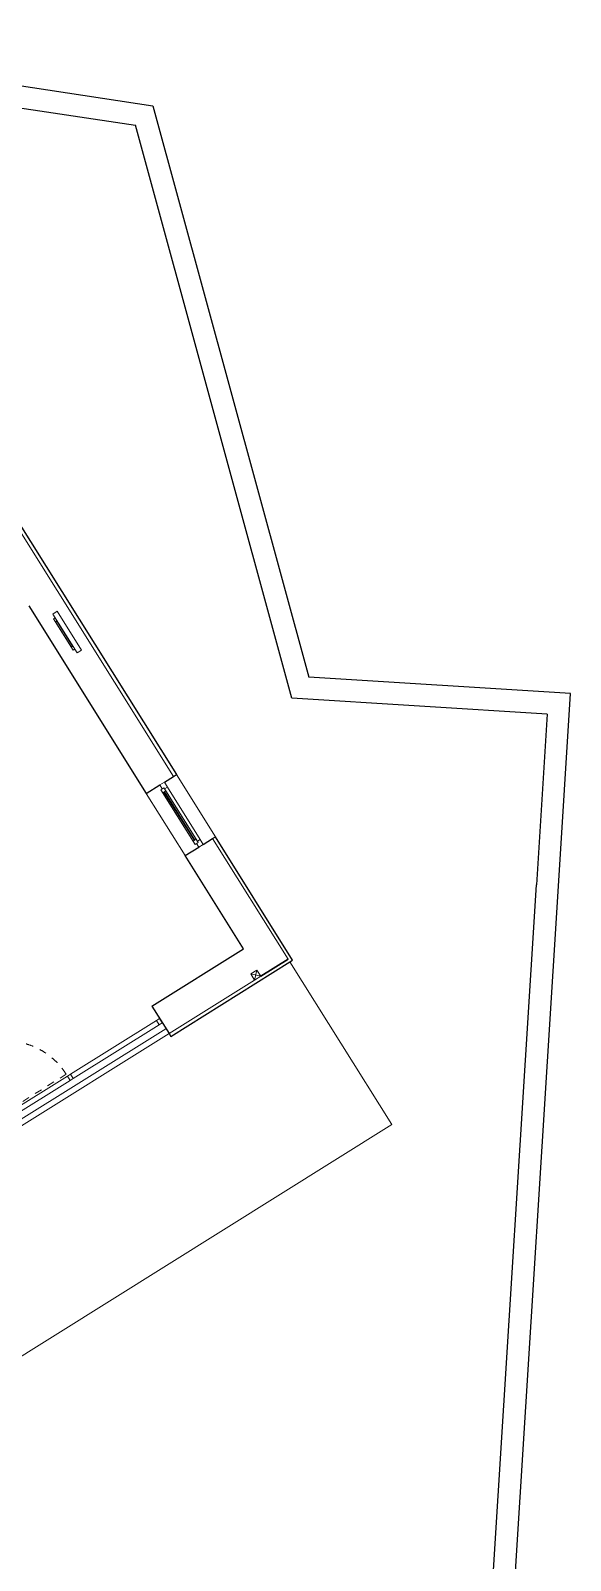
# Model space of a CAD drawing. Header units: millimetres. Extents: x -7743 to 191930, y -8645 to 72638.
# Drawn here: x 100751 to 108109, y 51774 to 72638 of the extents above; entities that cross this region are included whole.
import ezdxf

# ---------------------------------------------------------------- set-up
doc = ezdxf.new("R2010")
doc.units = ezdxf.units.MM
doc.linetypes.add('HA_Dash_2mm-S1mm', pattern=[200, 100, -100])
for name, color, linetype, lineweight in [('A-DOOR-____-OTLN', 9, 'Continuous', 9), ('A-FLOR-____-OTLN', 9, 'Continuous', 9), ('A-GLAZ-____-MCUT', 9, 'Continuous', 5), ('A-GLAZ-____-OTLN', 9, 'Continuous', 5), ('A-GLAZ-CURT-MCUT', 9, 'Continuous', 5), ('A-GLAZ-CURT-OTLN', 9, 'Continuous', 5), ('A-GLAZ-CWMG-MCUT', 9, 'Continuous', 5), ('A-GLAZ-CWMG-OTLN', 9, 'Continuous', 5), ('A-WALL-____-MCUT', 9, 'Continuous', 25), ('A-WALL-____-OTLN', 9, 'Continuous', 9), ('M-HVAC-DUCT-OTLN', 9, 'Continuous', 9)]:
    doc.layers.add(name, color=color, linetype=linetype, lineweight=lineweight)

# ---------------------------------------------------------------- blocks, each defined once
blk = doc.blocks.new('HA_WD_SinglePanel - 1000x1500-1653870-schema rezu D_110_5100')
at = {"layer": 'A-GLAZ-____-MCUT'}
for p, q in [((-500, 70), (-500, 0)), ((-420, 70), (-500, 70)), ((-500, 0), (-440, 0)), ((-440, -25), (-440, 25)), ((-440, 25), (-390, 25)), ((-420, 25), (-420, 70)), ((-390, 25), (-390, -25)), ((390, 5), (-390, 5)), ((390, -25), (390, 25)), ((390, 25), (440, 25)), ((500, 70), (420, 70)), ((420, 70), (420, 25)), ((440, 25), (440, -25)), ((440, 0), (500, 0)), ((500, 0), (500, 70)), ((-390, -25), (-440, -25)), ((390, -5), (-390, -5)), ((440, -25), (390, -25))]:
    blk.add_line(p, q, dxfattribs=at)
at = {"layer": 'A-GLAZ-____-OTLN'}
for p, q in [((440, 25), (-440, 25)), ((-440, -25), (-440, 25)), ((420, 70), (-420, 70)), ((390, 25), (-390, 25)), ((440, 25), (440, -25)), ((-440, -25), (440, -25)), ((390, -25), (-390, -25))]:
    blk.add_line(p, q, dxfattribs=at)
blk = doc.blocks.new('HA_WD_SinglePanel - 625x1000-1653871-schema rezu D_110_5100')
at = {"layer": 'A-GLAZ-____-MCUT'}
for p, q in [((-253, -25), (-253, 0)), ((-203, 0), (-203, -25)), ((202, -25), (202, 0)), ((252, 0), (252, -25)), ((-203, -25), (-253, -25)), ((202, -5), (-203, -5)), ((252, -25), (202, -25))]:
    blk.add_line(p, q, dxfattribs=at)
at = {"layer": 'A-GLAZ-____-OTLN'}
for p, q in [((-313, 70), (312, 70)), ((-313, 0), (-313, 70)), ((312, 0), (-313, 0)), ((-253, -25), (-253, 0)), ((252, 0), (252, -25)), ((312, 70), (312, 0)), ((-253, -25), (252, -25)), ((202, -25), (-203, -25))]:
    blk.add_line(p, q, dxfattribs=at)
blk = doc.blocks.new('Systémový panel - Sklo-1481686-schema rezu D_110_5100')
at = {"layer": 'A-GLAZ-CURT-MCUT'}
for p, q in [((-691, 70), (691, 70)), ((-691, 0), (-691, 70)), ((691, 0), (-691, 0)), ((691, 0), (691, 70))]:
    blk.add_line(p, q, dxfattribs=at)
blk = doc.blocks.new('Obdélníková příčel - 50x70mm EXT-1479397-schema rezu D_110_5100')
at = {"layer": 'A-GLAZ-CWMG-MCUT'}
for p, q in [((0, 0), (-50, 0)), ((-50, 0), (-50, -70)), ((0, 0), (0, -70)), ((-50, -70), (0, -70))]:
    blk.add_line(p, q, dxfattribs=at)
blk = doc.blocks.new('ABMV_CW_Single_Swing_Generic - Ex_Glass_SKLOPNE-1529249-schema rezu D_110_5100')
at = {"layer": 'A-DOOR-____-OTLN', "linetype": 'HA_Dash_2mm-S1mm', "lineweight": 5}
for p in [(-484, -30), (484, -997)]:
    blk.add_line(p, (484, -30), dxfattribs=at)
blk.add_arc((484, -30), 967, 180, 270, dxfattribs=at)
blk = doc.blocks.new('Obdélníková příčel - 50x70mm EXT-1481680-schema rezu D_110_5100')
at = {"layer": 'A-GLAZ-CWMG-OTLN'}
for p, q in [((-15155, 57866), (-14335, 58379)), ((-15118, 57807), (-14298, 58320))]:
    blk.add_line(p, q, dxfattribs=at)
blk = doc.blocks.new('Obdélníková příčel - 50x70mm EXT-1479394-schema rezu D_110_5100')
at = {"layer": 'A-GLAZ-CWMG-MCUT'}
for p, q in [((25, 0), (-25, 0)), ((-25, 0), (-25, -70)), ((25, 0), (25, -70)), ((-25, -70), (25, -70))]:
    blk.add_line(p, q, dxfattribs=at)
blk = doc.blocks.new('185-01_OBJEKT D_Central_rvt-3-schema rezu D_110_5100')
at = {"layer": 'A-FLOR-____-OTLN'}
blk.add_line((-15109, 57699), (-12991, 59026), dxfattribs=at)
at = {"layer": 'A-WALL-____-MCUT', "lineweight": 9}
for p, q in [((-12886, 62467), (-16124, 67636)), ((-16124, 67636), (-12886, 62467)), ((-11326, 59975), (-12355, 61619)), ((-12355, 61619), (-11326, 59975)), ((-12949, 58959), (-11784, 59688)), ((-11784, 59688), (-12949, 58959))]:
    blk.add_line(p, q, dxfattribs=at)
at = {"layer": 'A-WALL-____-MCUT'}
for p, q in [((-16086, 67660), (-12848, 62491)), ((-14862, 64793), (-13259, 62233)), ((-13013, 62387), (-12886, 62467)), ((-12886, 62467), (-12848, 62491)), ((-13259, 62233), (-13073, 62350)), ((-12483, 61540), (-12355, 61619)), ((-12355, 61619), (-12317, 61643)), ((-11264, 59961), (-12317, 61643)), ((-12728, 61386), (-12542, 61503)), ((-11932, 60115), (-12728, 61386)), ((-13182, 59332), (-11932, 60115)), ((-12925, 58921), (-11302, 59937)), ((-11699, 59742), (-11326, 59975)), ((-11326, 59975), (-11699, 59742)), ((-11302, 59937), (-11264, 59961)), ((-13182, 59332), (-12949, 58959)), ((-12949, 58959), (-12925, 58921))]:
    blk.add_line(p, q, dxfattribs=at)
at = {"layer": 'A-WALL-____-OTLN'}
for p, q in [((-12848, 62491), (-12317, 61643)), ((-12728, 61386), (-13259, 62233))]:
    blk.add_line(p, q, dxfattribs=at)
at = {"layer": 'M-HVAC-DUCT-OTLN', "lineweight": 5}
for p, q in [((-11836, 59773), (-11752, 59826)), ((-11836, 59773), (-11699, 59741)), ((-11783, 59688), (-11836, 59773)), ((-11783, 59688), (-11752, 59826)), ((-11699, 59741), (-11783, 59688)), ((-11752, 59826), (-11699, 59741))]:
    blk.add_line(p, q, dxfattribs=at)
at = {"layer": 'A-DOOR-____-OTLN', "color": 250, "lineweight": 9, "rotation": 212.0611111111105}
blk.add_blockref('ABMV_CW_Single_Swing_Generic - Ex_Glass_SKLOPNE-1529249-schema rezu D_110_5100', (-14745, 58123), dxfattribs=at)
at = {"layer": 'A-GLAZ-____-OTLN', "color": 250, "lineweight": 9, "rotation": 302.0611111111111}
for name, p in [('HA_WD_SinglePanel - 625x1000-1653871-schema rezu D_110_5100', (-14367, 64416)), ('HA_WD_SinglePanel - 1000x1500-1653870-schema rezu D_110_5100', (-12807, 61926))]:
    blk.add_blockref(name, p, dxfattribs=at)
at = {"layer": 'A-GLAZ-CURT-OTLN', "color": 250, "lineweight": 9, "rotation": 212.0611111111105}
blk.add_blockref('Systémový panel - Sklo-1481686-schema rezu D_110_5100', (-13707, 58773), dxfattribs=at)
at = {"layer": 'A-GLAZ-CWMG-OTLN', "color": 250, "lineweight": 9, "rotation": 32.06111111111048}
blk.add_blockref('Obdélníková příčel - 50x70mm EXT-1479397-schema rezu D_110_5100', (-13079, 59166), dxfattribs=at)
at = {"layer": 'A-GLAZ-CWMG-OTLN', "color": 250, "lineweight": 9}
blk.add_blockref('Obdélníková příčel - 50x70mm EXT-1481680-schema rezu D_110_5100', (0, 0), dxfattribs=at)
at = {"layer": 'A-GLAZ-CWMG-OTLN', "color": 250, "lineweight": 9, "extrusion": (0, 0, -1), "rotation": 327.9388888888895}
blk.add_blockref('Obdélníková příčel - 50x70mm EXT-1479394-schema rezu D_110_5100', (14314, 58393), dxfattribs=at)

msp = doc.modelspace()

# ---------------------------------------------------------------- linework, layer by layer
at = {"layer": 'A-FLOR-____-OTLN'}
for p, q in [((105673.7, 57720.4), (104285.2, 59937.2)), ((102638.3, 58958.7), (100519.7, 57631.6)), ((96770.9, 52144.1), (105673.7, 57720.4))]:
    msp.add_line(p, q, dxfattribs=at)
at = {"layer": 'A-WALL-____-MCUT'}
for p, q in [((95617.3, 72638.4), (102418.5, 71614.2)), ((95621.9, 72334.3), (102180.5, 71346.7)), ((102418.5, 71614.2), (104543.5, 63819.7)), ((104310.6, 63533.7), (102180.5, 71346.7)), ((108109.1, 63597.5), (104543.5, 63819.7)), ((107791.2, 63316.7), (104310.6, 63533.7)), ((107946.6, 60969.6), (108109.1, 63597.5)), ((107791.2, 63316.7), (107647.2, 60988.1)), ((107054.1, 51495.5), (107647.2, 60988.2)), ((107353.5, 51476.8), (107946.6, 60969.5))]:
    msp.add_line(p, q, dxfattribs=at)

# ---------------------------------------------------------------- block references
at = {"lineweight": 5}
msp.add_blockref('185-01_OBJEKT D_Central_rvt-3-schema rezu D_110_5100', (115586.9, 0), dxfattribs=at)

doc.saveas('drawing.dxf')
